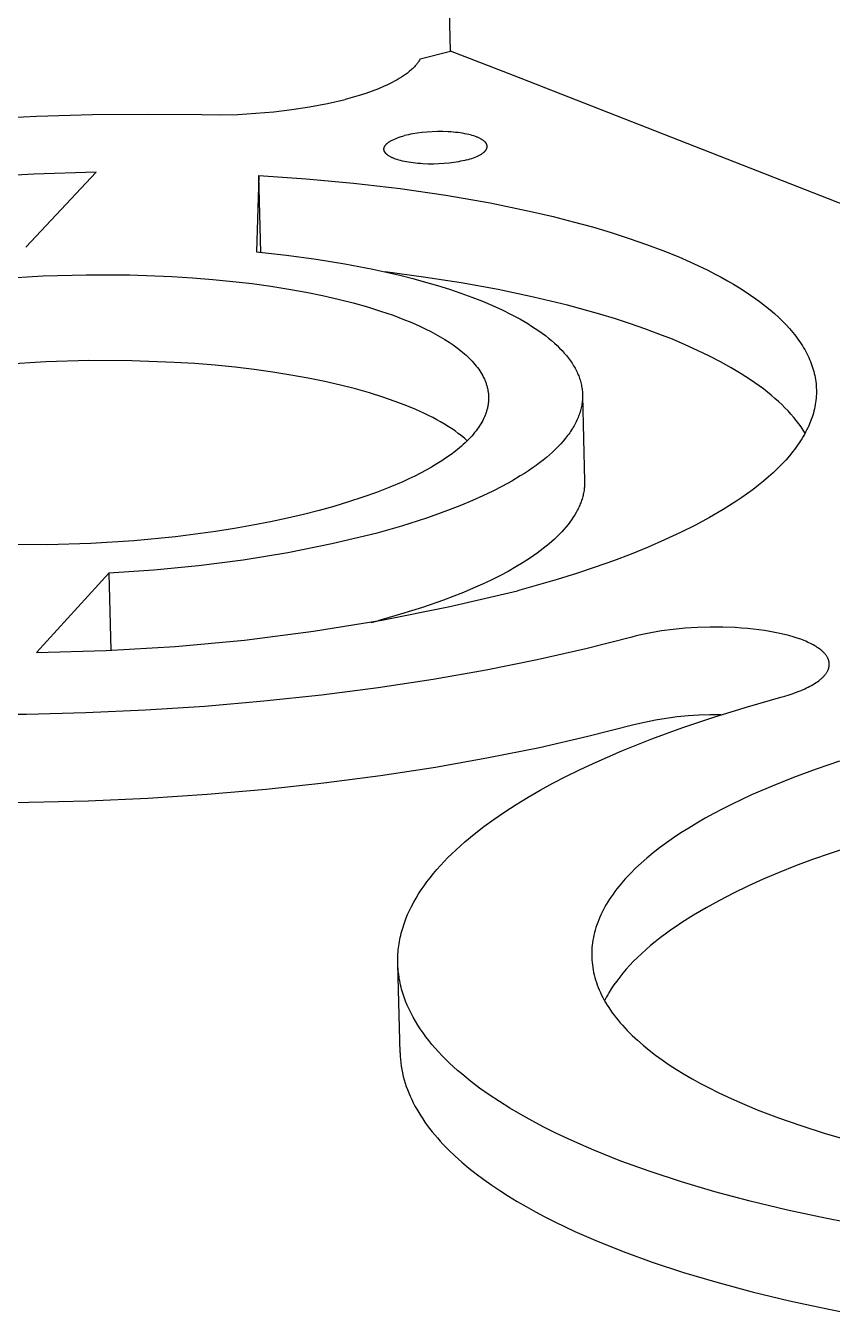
# Model space of a CAD drawing. Header units: millimetres. Extents: x -644 to 2279, y -276 to 1766.
# Drawn here: x 382.6 to 427.7, y 2 to 74.2 of the extents above; entities that cross this region are included whole.
import ezdxf

# ---------------------------------------------------------------- set-up
doc = ezdxf.new("R2010")
doc.units = ezdxf.units.MM
doc.header["$MEASUREMENT"] = 0
doc.layers.add('Utwórz2D linie widoczne', color=7, linetype='Continuous', true_color=0x000000)

msp = doc.modelspace()

# ---------------------------------------------------------------- linework, layer by layer
at = {"layer": 'Utwórz2D linie widoczne'}
for p, q in [((406.357, 72.748), (405.838, 93.322)), ((404.567, 72.151), (404.54, 72.111)), ((404.593, 72.191), (404.567, 72.151)), ((404.616, 72.23), (404.593, 72.191)), ((404.639, 72.269), (404.616, 72.23)), ((404.66, 72.309), (404.639, 72.269)), ((404.66, 72.309), (406.357, 72.748)), ((409.864, 71.376), (406.357, 72.748)), ((403.847, 71.444), (403.737, 71.367)), ((403.952, 71.521), (403.847, 71.444)), ((404.05, 71.599), (403.952, 71.521)), ((404.142, 71.677), (404.05, 71.599)), ((404.186, 71.717), (404.142, 71.677)), ((404.228, 71.756), (404.186, 71.717)), ((404.269, 71.795), (404.228, 71.756)), ((404.308, 71.835), (404.269, 71.795)), ((404.346, 71.874), (404.308, 71.835)), ((404.382, 71.914), (404.346, 71.874)), ((404.417, 71.953), (404.382, 71.914)), ((404.45, 71.993), (404.417, 71.953)), ((404.482, 72.032), (404.45, 71.993)), ((404.512, 72.072), (404.482, 72.032)), ((404.54, 72.111), (404.512, 72.072)), ((402.652, 70.78), (402.329, 70.644)), ((402.806, 70.85), (402.652, 70.78)), ((402.956, 70.922), (402.806, 70.85)), ((403.1, 70.994), (402.956, 70.922)), ((403.238, 71.067), (403.1, 70.994)), ((403.371, 71.141), (403.238, 71.067)), ((403.499, 71.215), (403.371, 71.141)), ((403.621, 71.291), (403.499, 71.215)), ((403.737, 71.367), (403.621, 71.291)), ((429.737, 63.6), (409.864, 71.376)), ((399.483, 69.823), (400.467, 70.042)), ((400.867, 70.15), (400.467, 70.042)), ((401.255, 70.265), (400.867, 70.15)), ((401.629, 70.386), (401.255, 70.265)), ((401.988, 70.512), (401.629, 70.386)), ((402.329, 70.644), (401.988, 70.512)), ((386.365, 69.2), (389.444, 69.228)), ((389.444, 69.228), (392.467, 69.199)), ((394.483, 69.213), (395.49, 69.27)), ((395.49, 69.27), (396.495, 69.359)), ((396.495, 69.359), (397.496, 69.481)), ((397.496, 69.481), (398.492, 69.636)), ((398.492, 69.636), (399.483, 69.823)), ((380.101, 68.963), (383.245, 69.112)), ((383.245, 69.112), (386.365, 69.2)), ((392.467, 69.199), (393.475, 69.19)), ((393.475, 69.19), (394.483, 69.213)), ((403.106, 67.778), (403.146, 67.798)), ((403.146, 67.798), (403.186, 67.817)), ((403.186, 67.817), (403.228, 67.836)), ((403.228, 67.836), (403.314, 67.872)), ((403.314, 67.872), (403.405, 67.907)), ((403.405, 67.907), (403.499, 67.939)), ((403.499, 67.939), (403.595, 67.97)), ((403.595, 67.97), (403.695, 68)), ((403.695, 68), (403.796, 68.027)), ((403.9, 68.053), (403.796, 68.027)), ((404.01, 68.078), (403.9, 68.053)), ((404.124, 68.102), (404.01, 68.078)), ((404.244, 68.125), (404.124, 68.102)), ((404.496, 68.166), (404.244, 68.125)), ((404.765, 68.2), (404.496, 68.166)), ((405.047, 68.226), (404.765, 68.2)), ((405.338, 68.244), (405.047, 68.226)), ((405.634, 68.253), (405.338, 68.244)), ((405.93, 68.252), (405.634, 68.253)), ((406.222, 68.241), (405.93, 68.252)), ((406.365, 68.232), (406.222, 68.241)), ((406.505, 68.221), (406.365, 68.232)), ((406.642, 68.207), (406.505, 68.221)), ((406.775, 68.192), (406.642, 68.207)), ((406.904, 68.174), (406.775, 68.192)), ((407.028, 68.155), (406.904, 68.174)), ((407.148, 68.133), (407.028, 68.155)), ((407.262, 68.11), (407.148, 68.133)), ((407.37, 68.086), (407.262, 68.11)), ((407.473, 68.06), (407.37, 68.086)), ((407.57, 68.033), (407.473, 68.06)), ((407.662, 68.005), (407.57, 68.033)), ((407.747, 67.976), (407.662, 68.005)), ((407.826, 67.946), (407.747, 67.976)), ((407.864, 67.931), (407.826, 67.946)), ((407.901, 67.916), (407.864, 67.931)), ((407.937, 67.9), (407.901, 67.916)), ((407.972, 67.883), (407.937, 67.9)), ((408.006, 67.866), (407.972, 67.883)), ((408.039, 67.849), (408.006, 67.866)), ((408.071, 67.831), (408.039, 67.849)), ((408.102, 67.813), (408.071, 67.831)), ((408.132, 67.794), (408.102, 67.813)), ((408.16, 67.775), (408.132, 67.794)), ((402.641, 67.292), (402.642, 67.298)), ((402.641, 67.287), (402.641, 67.292)), ((402.641, 67.281), (402.641, 67.287)), ((402.641, 67.275), (402.641, 67.281)), ((402.641, 67.269), (402.641, 67.275)), ((402.641, 67.263), (402.641, 67.269)), ((402.641, 67.257), (402.641, 67.263)), ((402.641, 67.252), (402.641, 67.257)), ((402.642, 67.246), (402.641, 67.252)), ((402.642, 67.304), (402.643, 67.31)), ((402.642, 67.298), (402.642, 67.304)), ((402.643, 67.24), (402.642, 67.246)), ((402.643, 67.31), (402.644, 67.316)), ((402.643, 67.234), (402.643, 67.24)), ((402.644, 67.228), (402.643, 67.234)), ((402.644, 67.316), (402.645, 67.322)), ((402.645, 67.223), (402.644, 67.228)), ((402.645, 67.322), (402.646, 67.327)), ((402.646, 67.217), (402.645, 67.223)), ((402.646, 67.327), (402.647, 67.333)), ((402.647, 67.211), (402.646, 67.217)), ((402.647, 67.333), (402.648, 67.339)), ((402.649, 67.205), (402.647, 67.211)), ((402.648, 67.339), (402.649, 67.345)), ((402.649, 67.345), (402.651, 67.351)), ((402.65, 67.2), (402.649, 67.205)), ((402.652, 67.194), (402.65, 67.2)), ((402.651, 67.351), (402.653, 67.357)), ((402.654, 67.188), (402.652, 67.194)), ((402.653, 67.357), (402.654, 67.363)), ((402.654, 67.363), (402.656, 67.369)), ((402.655, 67.183), (402.654, 67.188)), ((402.657, 67.177), (402.655, 67.183)), ((402.656, 67.369), (402.658, 67.374)), ((402.659, 67.171), (402.657, 67.177)), ((402.658, 67.374), (402.66, 67.38)), ((402.661, 67.166), (402.659, 67.171)), ((402.66, 67.38), (402.663, 67.386)), ((402.664, 67.16), (402.661, 67.166)), ((402.663, 67.386), (402.665, 67.392)), ((402.666, 67.154), (402.664, 67.16)), ((402.665, 67.392), (402.67, 67.404)), ((402.669, 67.149), (402.666, 67.154)), ((402.674, 67.137), (402.669, 67.149)), ((402.67, 67.404), (402.676, 67.415)), ((402.68, 67.126), (402.674, 67.137)), ((402.676, 67.415), (402.682, 67.427)), ((402.686, 67.115), (402.68, 67.126)), ((402.682, 67.427), (402.688, 67.439)), ((402.692, 67.104), (402.686, 67.115)), ((402.688, 67.439), (402.695, 67.451)), ((402.7, 67.093), (402.692, 67.104)), ((402.695, 67.451), (402.703, 67.462)), ((402.707, 67.082), (402.7, 67.093)), ((402.703, 67.462), (402.711, 67.474)), ((402.715, 67.071), (402.707, 67.082)), ((402.711, 67.474), (402.719, 67.485)), ((402.723, 67.061), (402.715, 67.071)), ((402.719, 67.485), (402.728, 67.497)), ((402.728, 67.497), (402.737, 67.508)), ((402.737, 67.508), (402.747, 67.52)), ((402.747, 67.52), (402.757, 67.531)), ((402.757, 67.531), (402.768, 67.543)), ((402.768, 67.543), (402.779, 67.554)), ((402.779, 67.554), (402.791, 67.566)), ((402.791, 67.566), (402.803, 67.577)), ((402.803, 67.577), (402.815, 67.588)), ((402.815, 67.588), (402.828, 67.599)), ((402.828, 67.599), (402.841, 67.61)), ((402.841, 67.61), (402.869, 67.632)), ((402.869, 67.632), (402.898, 67.654)), ((402.898, 67.654), (402.929, 67.676)), ((402.929, 67.676), (402.962, 67.697)), ((402.962, 67.697), (402.996, 67.718)), ((402.996, 67.718), (403.031, 67.738)), ((403.031, 67.738), (403.068, 67.759)), ((403.068, 67.759), (403.106, 67.778)), ((408.187, 67.756), (408.16, 67.775)), ((408.177, 67.061), (408.205, 67.083)), ((408.2, 67.746), (408.187, 67.756)), ((408.213, 67.736), (408.2, 67.746)), ((408.205, 67.083), (408.218, 67.094)), ((408.225, 67.726), (408.213, 67.736)), ((408.218, 67.094), (408.231, 67.105)), ((408.237, 67.716), (408.225, 67.726)), ((408.231, 67.105), (408.243, 67.117)), ((408.249, 67.706), (408.237, 67.716)), ((408.243, 67.117), (408.255, 67.128)), ((408.26, 67.696), (408.249, 67.706)), ((408.255, 67.128), (408.267, 67.139)), ((408.271, 67.686), (408.26, 67.696)), ((408.267, 67.139), (408.278, 67.151)), ((408.281, 67.675), (408.271, 67.686)), ((408.278, 67.151), (408.288, 67.162)), ((408.291, 67.665), (408.281, 67.675)), ((408.288, 67.162), (408.298, 67.173)), ((408.301, 67.654), (408.291, 67.665)), ((408.298, 67.173), (408.308, 67.185)), ((408.31, 67.643), (408.301, 67.654)), ((408.308, 67.185), (408.317, 67.197)), ((408.319, 67.633), (408.31, 67.643)), ((408.317, 67.197), (408.326, 67.208)), ((408.327, 67.622), (408.319, 67.633)), ((408.326, 67.208), (408.334, 67.22)), ((408.335, 67.611), (408.327, 67.622)), ((408.334, 67.22), (408.342, 67.231)), ((408.343, 67.6), (408.335, 67.611)), ((408.342, 67.231), (408.35, 67.243)), ((408.35, 67.589), (408.343, 67.6)), ((408.357, 67.578), (408.35, 67.589)), ((408.35, 67.243), (408.357, 67.255)), ((408.363, 67.567), (408.357, 67.578)), ((408.357, 67.255), (408.363, 67.266)), ((408.369, 67.556), (408.363, 67.567)), ((408.363, 67.266), (408.369, 67.278)), ((408.374, 67.545), (408.369, 67.556)), ((408.369, 67.278), (408.374, 67.29)), ((408.377, 67.539), (408.374, 67.545)), ((408.374, 67.29), (408.38, 67.302)), ((408.379, 67.534), (408.377, 67.539)), ((408.382, 67.528), (408.379, 67.534)), ((408.38, 67.302), (408.382, 67.307)), ((408.384, 67.522), (408.382, 67.528)), ((408.382, 67.307), (408.384, 67.313)), ((408.386, 67.517), (408.384, 67.522)), ((408.384, 67.313), (408.386, 67.319)), ((408.388, 67.511), (408.386, 67.517)), ((408.386, 67.319), (408.388, 67.325)), ((408.39, 67.505), (408.388, 67.511)), ((408.388, 67.325), (408.39, 67.331)), ((408.391, 67.5), (408.39, 67.505)), ((408.39, 67.331), (408.392, 67.337)), ((408.393, 67.494), (408.391, 67.5)), ((408.392, 67.337), (408.393, 67.343)), ((408.394, 67.488), (408.393, 67.494)), ((408.393, 67.343), (408.395, 67.348)), ((408.396, 67.482), (408.394, 67.488)), ((408.395, 67.348), (408.396, 67.354)), ((408.397, 67.477), (408.396, 67.482)), ((408.396, 67.354), (408.397, 67.36)), ((408.398, 67.471), (408.397, 67.477)), ((408.397, 67.36), (408.398, 67.366)), ((408.399, 67.465), (408.398, 67.471)), ((408.398, 67.366), (408.399, 67.372)), ((408.4, 67.459), (408.399, 67.465)), ((408.399, 67.372), (408.4, 67.378)), ((408.401, 67.454), (408.4, 67.459)), ((408.4, 67.378), (408.401, 67.384)), ((408.402, 67.448), (408.401, 67.454)), ((408.401, 67.384), (408.402, 67.389)), ((408.402, 67.442), (408.402, 67.448)), ((408.403, 67.436), (408.402, 67.442)), ((408.402, 67.395), (408.403, 67.401)), ((408.402, 67.389), (408.402, 67.395)), ((408.403, 67.43), (408.403, 67.436)), ((408.403, 67.425), (408.403, 67.43)), ((408.403, 67.419), (408.403, 67.425)), ((408.403, 67.413), (408.403, 67.419)), ((408.403, 67.407), (408.403, 67.413)), ((408.403, 67.401), (408.403, 67.407)), ((402.732, 67.05), (402.723, 67.061)), ((402.741, 67.039), (402.732, 67.05)), ((402.751, 67.029), (402.741, 67.039)), ((402.761, 67.018), (402.751, 67.029)), ((402.771, 67.008), (402.761, 67.018)), ((402.782, 66.997), (402.771, 67.008)), ((402.793, 66.987), (402.782, 66.997)), ((402.805, 66.977), (402.793, 66.987)), ((402.816, 66.967), (402.805, 66.977)), ((402.829, 66.957), (402.816, 66.967)), ((402.841, 66.947), (402.829, 66.957)), ((402.854, 66.937), (402.841, 66.947)), ((402.881, 66.918), (402.854, 66.937)), ((402.909, 66.899), (402.881, 66.918)), ((402.939, 66.88), (402.909, 66.899)), ((402.97, 66.862), (402.939, 66.88)), ((403.002, 66.844), (402.97, 66.862)), ((403.035, 66.827), (403.002, 66.844)), ((403.069, 66.81), (403.035, 66.827)), ((403.104, 66.793), (403.069, 66.81)), ((403.14, 66.777), (403.104, 66.793)), ((403.177, 66.761), (403.14, 66.777)), ((403.215, 66.746), (403.177, 66.761)), ((403.294, 66.716), (403.215, 66.746)), ((403.379, 66.687), (403.294, 66.716)), ((403.471, 66.659), (403.379, 66.687)), ((403.568, 66.632), (403.471, 66.659)), ((403.671, 66.606), (403.568, 66.632)), ((403.779, 66.582), (403.671, 66.606)), ((403.893, 66.559), (403.779, 66.582)), ((404.013, 66.537), (403.893, 66.559)), ((404.137, 66.518), (404.013, 66.537)), ((404.266, 66.5), (404.137, 66.518)), ((404.4, 66.485), (404.266, 66.5)), ((404.537, 66.471), (404.4, 66.485)), ((404.677, 66.46), (404.537, 66.471)), ((404.82, 66.451), (404.677, 66.46)), ((405.113, 66.44), (404.82, 66.451)), ((405.41, 66.439), (405.113, 66.44)), ((405.707, 66.448), (405.41, 66.439)), ((405.998, 66.466), (405.707, 66.448)), ((406.281, 66.492), (405.998, 66.466)), ((406.55, 66.526), (406.281, 66.492)), ((406.679, 66.546), (406.55, 66.526)), ((406.803, 66.567), (406.679, 66.546)), ((406.922, 66.59), (406.803, 66.567)), ((407.037, 66.614), (406.922, 66.59)), ((407.147, 66.639), (407.037, 66.614)), ((407.251, 66.665), (407.147, 66.639)), ((407.251, 66.665), (407.353, 66.693)), ((407.353, 66.693), (407.452, 66.722)), ((407.452, 66.722), (407.548, 66.753)), ((407.548, 66.753), (407.642, 66.786)), ((407.642, 66.786), (407.733, 66.821)), ((407.733, 66.821), (407.819, 66.857)), ((407.819, 66.857), (407.861, 66.876)), ((407.861, 66.876), (407.901, 66.895)), ((407.901, 66.895), (407.941, 66.915)), ((407.941, 66.915), (407.979, 66.935)), ((407.979, 66.935), (408.015, 66.955)), ((408.015, 66.955), (408.051, 66.975)), ((408.051, 66.975), (408.085, 66.996)), ((408.085, 66.996), (408.117, 67.018)), ((408.117, 67.018), (408.148, 67.039)), ((408.148, 67.039), (408.177, 67.061)), ((383.089, 65.882), (379.51, 65.684)), ((382.65, 61.788), (386.579, 65.981)), ((386.579, 65.981), (383.089, 65.882)), ((395.656, 65.795), (395.531, 61.529)), ((395.77, 61.505), (395.656, 65.795)), ((395.656, 65.795), (398.306, 65.614)), ((398.306, 65.614), (400.942, 65.371)), ((400.942, 65.371), (403.545, 65.065)), ((403.545, 65.065), (406.092, 64.697)), ((406.092, 64.697), (408.563, 64.265)), ((408.563, 64.265), (410.938, 63.772)), ((410.938, 63.772), (412.083, 63.503)), ((412.083, 63.503), (413.196, 63.22)), ((413.196, 63.22), (414.276, 62.923)), ((414.276, 62.923), (415.319, 62.612)), ((415.319, 62.612), (416.324, 62.289)), ((416.324, 62.289), (417.29, 61.953)), ((395.531, 61.529), (397.202, 61.344)), ((397.202, 61.344), (398.849, 61.122)), ((417.29, 61.953), (418.213, 61.606)), ((418.213, 61.606), (419.093, 61.248)), ((398.849, 61.122), (400.459, 60.86)), ((400.459, 60.86), (402.022, 60.561)), ((419.093, 61.248), (419.928, 60.88)), ((419.928, 60.88), (420.717, 60.503)), ((381.261, 60.043), (383.624, 60.189)), ((383.624, 60.189), (386.027, 60.259)), ((386.027, 60.259), (388.43, 60.251)), ((388.43, 60.251), (390.796, 60.163)), ((390.796, 60.163), (391.954, 60.09)), ((391.954, 60.09), (393.089, 59.998)), ((393.089, 59.998), (394.197, 59.888)), ((394.197, 59.888), (395.275, 59.761)), ((402.022, 60.561), (403.524, 60.224)), ((404.853, 60.129), (402.702, 60.415)), ((403.524, 60.224), (404.249, 60.042)), ((404.249, 60.042), (404.954, 59.851)), ((406.959, 59.799), (404.853, 60.129)), ((420.717, 60.503), (421.094, 60.311)), ((421.094, 60.311), (421.459, 60.117)), ((421.459, 60.117), (421.812, 59.921)), ((421.812, 59.921), (422.153, 59.723)), ((395.275, 59.761), (396.318, 59.616)), ((396.318, 59.616), (397.325, 59.456)), ((397.325, 59.456), (398.291, 59.282)), ((398.291, 59.282), (399.215, 59.094)), ((404.954, 59.851), (405.639, 59.651)), ((405.639, 59.651), (406.301, 59.443)), ((406.301, 59.443), (406.94, 59.227)), ((406.94, 59.227), (407.554, 59.004)), ((409.008, 59.425), (406.959, 59.799)), ((410.987, 59.008), (409.008, 59.425)), ((422.153, 59.723), (422.481, 59.524)), ((422.481, 59.524), (422.798, 59.323)), ((422.798, 59.323), (423.102, 59.12)), ((399.215, 59.094), (400.094, 58.893)), ((400.094, 58.893), (400.928, 58.682)), ((400.928, 58.682), (401.715, 58.46)), ((401.715, 58.46), (402.454, 58.23)), ((407.554, 59.004), (408.143, 58.773)), ((408.143, 58.773), (408.705, 58.536)), ((408.705, 58.536), (409.239, 58.292)), ((412.886, 58.549), (410.987, 59.008)), ((414.692, 58.051), (412.886, 58.549)), ((423.102, 59.12), (423.394, 58.916)), ((423.394, 58.916), (423.673, 58.711)), ((423.673, 58.711), (423.94, 58.504)), ((423.94, 58.504), (424.195, 58.297)), ((402.454, 58.23), (403.146, 57.992)), ((403.146, 57.992), (403.79, 57.747)), ((403.79, 57.747), (404.096, 57.622)), ((409.239, 58.292), (409.746, 58.042)), ((409.746, 58.042), (410.223, 57.786)), ((410.223, 57.786), (410.45, 57.656)), ((415.557, 57.788), (414.692, 58.051)), ((416.396, 57.516), (415.557, 57.788)), ((424.195, 58.297), (424.438, 58.088)), ((424.438, 58.088), (424.668, 57.878)), ((424.668, 57.878), (424.885, 57.668)), ((404.096, 57.622), (404.396, 57.493)), ((404.396, 57.493), (404.689, 57.361)), ((404.689, 57.361), (404.975, 57.224)), ((404.975, 57.224), (405.252, 57.085)), ((405.252, 57.085), (405.521, 56.942)), ((410.45, 57.656), (410.67, 57.525)), ((410.67, 57.525), (410.882, 57.393)), ((410.882, 57.393), (411.087, 57.26)), ((411.087, 57.26), (411.284, 57.126)), ((411.284, 57.126), (411.474, 56.991)), ((411.474, 56.991), (411.655, 56.855)), ((417.206, 57.236), (416.396, 57.516)), ((417.988, 56.947), (417.206, 57.236)), ((424.885, 57.668), (425.091, 57.457)), ((425.091, 57.457), (425.284, 57.246)), ((425.284, 57.246), (425.464, 57.033)), ((425.464, 57.033), (425.55, 56.927)), ((405.521, 56.942), (405.781, 56.796)), ((405.781, 56.796), (406.032, 56.646)), ((406.032, 56.646), (406.273, 56.493)), ((406.273, 56.493), (406.503, 56.336)), ((406.503, 56.336), (406.723, 56.177)), ((411.655, 56.855), (411.829, 56.718)), ((411.829, 56.718), (411.995, 56.58)), ((411.995, 56.58), (412.154, 56.441)), ((412.154, 56.441), (412.304, 56.302)), ((412.304, 56.302), (412.447, 56.163)), ((418.739, 56.65), (417.988, 56.947)), ((419.46, 56.346), (418.739, 56.65)), ((420.15, 56.035), (419.46, 56.346)), ((425.55, 56.927), (425.633, 56.821)), ((425.633, 56.821), (425.713, 56.715)), ((425.713, 56.715), (425.79, 56.608)), ((425.79, 56.608), (425.864, 56.502)), ((425.864, 56.502), (425.935, 56.396)), ((425.935, 56.396), (426.003, 56.289)), ((426.003, 56.289), (426.068, 56.182)), ((406.723, 56.177), (406.829, 56.096)), ((406.829, 56.096), (406.932, 56.014)), ((406.932, 56.014), (407.032, 55.932)), ((407.032, 55.932), (407.129, 55.849)), ((407.129, 55.849), (407.223, 55.765)), ((407.223, 55.765), (407.314, 55.68)), ((407.314, 55.68), (407.402, 55.595)), ((407.402, 55.595), (407.487, 55.509)), ((412.447, 56.163), (412.582, 56.023)), ((412.582, 56.023), (412.709, 55.882)), ((412.709, 55.882), (412.829, 55.741)), ((412.829, 55.741), (412.941, 55.6)), ((412.941, 55.6), (412.994, 55.529)), ((412.994, 55.529), (413.045, 55.458)), ((420.807, 55.718), (420.15, 56.035)), ((421.431, 55.395), (420.807, 55.718)), ((426.068, 56.182), (426.131, 56.074)), ((426.131, 56.074), (426.191, 55.966)), ((426.191, 55.966), (426.248, 55.857)), ((426.248, 55.857), (426.302, 55.748)), ((426.302, 55.748), (426.354, 55.638)), ((426.354, 55.638), (426.403, 55.528)), ((426.403, 55.528), (426.449, 55.417)), ((383.759, 55.391), (381.396, 55.244)), ((386.159, 55.462), (383.759, 55.391)), ((388.561, 55.453), (386.159, 55.462)), ((390.926, 55.365), (388.561, 55.453)), ((392.084, 55.292), (390.926, 55.365)), ((393.218, 55.199), (392.084, 55.292)), ((394.326, 55.089), (393.218, 55.199)), ((395.403, 54.96), (394.326, 55.089)), ((396.446, 54.816), (395.403, 54.96)), ((397.451, 54.655), (396.446, 54.816)), ((407.487, 55.509), (407.569, 55.423)), ((407.569, 55.423), (407.647, 55.335)), ((407.647, 55.335), (407.722, 55.247)), ((407.722, 55.247), (407.794, 55.159)), ((407.794, 55.159), (407.863, 55.07)), ((407.863, 55.07), (407.928, 54.98)), ((407.928, 54.98), (407.99, 54.89)), ((407.99, 54.89), (408.048, 54.799)), ((413.045, 55.458), (413.094, 55.387)), ((413.094, 55.387), (413.141, 55.316)), ((413.141, 55.316), (413.187, 55.245)), ((413.187, 55.245), (413.23, 55.174)), ((413.23, 55.174), (413.272, 55.103)), ((413.272, 55.103), (413.311, 55.032)), ((413.311, 55.032), (413.349, 54.961)), ((413.349, 54.961), (413.385, 54.89)), ((413.385, 54.89), (413.419, 54.819)), ((413.419, 54.819), (413.452, 54.748)), ((422.022, 55.066), (421.431, 55.395)), ((422.579, 54.731), (422.022, 55.066)), ((426.449, 55.417), (426.492, 55.306)), ((426.492, 55.306), (426.532, 55.194)), ((426.532, 55.194), (426.57, 55.082)), ((426.57, 55.082), (426.604, 54.97)), ((426.604, 54.97), (426.635, 54.857)), ((426.635, 54.857), (426.664, 54.744)), ((398.417, 54.479), (397.451, 54.655)), ((399.34, 54.29), (398.417, 54.479)), ((400.219, 54.089), (399.34, 54.29)), ((401.053, 53.876), (400.219, 54.089)), ((408.048, 54.799), (408.103, 54.708)), ((408.103, 54.708), (408.154, 54.616)), ((408.154, 54.616), (408.201, 54.524)), ((408.201, 54.524), (408.245, 54.431)), ((408.245, 54.431), (408.266, 54.384)), ((408.266, 54.384), (408.285, 54.337)), ((408.285, 54.337), (408.304, 54.291)), ((408.304, 54.291), (408.322, 54.244)), ((408.322, 54.244), (408.339, 54.197)), ((408.339, 54.197), (408.355, 54.15)), ((408.355, 54.15), (408.37, 54.102)), ((408.37, 54.102), (408.384, 54.055)), ((413.452, 54.748), (413.482, 54.676)), ((413.482, 54.676), (413.511, 54.605)), ((413.511, 54.605), (413.538, 54.533)), ((413.538, 54.533), (413.563, 54.461)), ((413.563, 54.461), (413.586, 54.389)), ((413.586, 54.389), (413.608, 54.316)), ((413.608, 54.316), (413.628, 54.244)), ((413.628, 54.244), (413.646, 54.171)), ((413.646, 54.171), (413.662, 54.097)), ((413.662, 54.097), (413.677, 54.024)), ((422.845, 54.563), (422.579, 54.731)), ((423.102, 54.393), (422.845, 54.563)), ((423.35, 54.222), (423.102, 54.393)), ((423.59, 54.05), (423.35, 54.222)), ((426.664, 54.744), (426.689, 54.63)), ((426.689, 54.63), (426.712, 54.516)), ((426.712, 54.516), (426.731, 54.402)), ((426.731, 54.402), (426.747, 54.287)), ((426.747, 54.287), (426.76, 54.172)), ((426.76, 54.172), (426.771, 54.057)), ((401.839, 53.653), (401.053, 53.876)), ((402.578, 53.422), (401.839, 53.653)), ((403.269, 53.183), (402.578, 53.422)), ((408.384, 54.055), (408.397, 54.008)), ((408.397, 54.008), (408.409, 53.96)), ((408.409, 53.96), (408.42, 53.913)), ((408.42, 53.913), (408.431, 53.865)), ((408.431, 53.865), (408.44, 53.817)), ((408.44, 53.817), (408.448, 53.77)), ((408.448, 53.77), (408.456, 53.722)), ((408.456, 53.722), (408.462, 53.674)), ((408.462, 53.674), (408.468, 53.626)), ((408.468, 53.626), (408.472, 53.578)), ((408.472, 53.578), (408.476, 53.529)), ((408.476, 53.529), (408.478, 53.481)), ((408.478, 53.481), (408.48, 53.433)), ((408.48, 53.433), (408.481, 53.385)), ((408.481, 53.385), (408.48, 53.336)), ((413.677, 54.024), (413.689, 53.95)), ((413.689, 53.95), (413.7, 53.876)), ((413.7, 53.876), (413.709, 53.802)), ((413.709, 53.802), (413.716, 53.727)), ((413.716, 53.727), (413.721, 53.653)), ((413.721, 53.653), (413.724, 53.578)), ((413.725, 53.428), (413.722, 53.352)), ((413.724, 53.578), (413.726, 53.503)), ((413.726, 53.503), (413.725, 53.428)), ((413.726, 53.503), (413.842, 48.73)), ((423.821, 53.877), (423.59, 54.05)), ((424.044, 53.704), (423.821, 53.877)), ((424.258, 53.529), (424.044, 53.704)), ((424.463, 53.354), (424.258, 53.529)), ((426.774, 53.476), (426.765, 53.359)), ((426.771, 54.057), (426.777, 53.941)), ((426.779, 53.592), (426.774, 53.476)), ((426.777, 53.941), (426.781, 53.825)), ((426.782, 53.709), (426.779, 53.592)), ((426.781, 53.825), (426.782, 53.709)), ((403.913, 52.937), (403.269, 53.183)), ((404.416, 52.726), (403.913, 52.937)), ((404.901, 52.506), (404.416, 52.726)), ((408.372, 52.655), (408.357, 52.606)), ((408.387, 52.704), (408.372, 52.655)), ((408.4, 52.753), (408.387, 52.704)), ((408.412, 52.801), (408.4, 52.753)), ((408.423, 52.85), (408.412, 52.801)), ((408.433, 52.899), (408.423, 52.85)), ((408.442, 52.948), (408.433, 52.899)), ((408.45, 52.996), (408.442, 52.948)), ((408.458, 53.045), (408.45, 52.996)), ((408.464, 53.094), (408.458, 53.045)), ((408.469, 53.142), (408.464, 53.094)), ((408.473, 53.191), (408.469, 53.142)), ((408.477, 53.239), (408.473, 53.191)), ((408.479, 53.288), (408.477, 53.239)), ((408.48, 53.336), (408.479, 53.288)), ((413.611, 52.667), (413.588, 52.59)), ((413.631, 52.744), (413.611, 52.667)), ((413.649, 52.82), (413.631, 52.744)), ((413.666, 52.897), (413.649, 52.82)), ((413.68, 52.973), (413.666, 52.897)), ((413.692, 53.049), (413.68, 52.973)), ((413.703, 53.125), (413.692, 53.049)), ((413.711, 53.201), (413.703, 53.125)), ((413.718, 53.277), (413.711, 53.201)), ((413.722, 53.352), (413.718, 53.277)), ((424.66, 53.179), (424.463, 53.354)), ((424.848, 53.002), (424.66, 53.179)), ((425.027, 52.826), (424.848, 53.002)), ((425.198, 52.648), (425.027, 52.826)), ((425.361, 52.471), (425.198, 52.648)), ((426.643, 52.651), (426.611, 52.533)), ((426.671, 52.77), (426.643, 52.651)), ((426.697, 52.888), (426.671, 52.77)), ((426.718, 53.006), (426.697, 52.888)), ((426.737, 53.124), (426.718, 53.006)), ((426.753, 53.241), (426.737, 53.124)), ((426.765, 53.359), (426.753, 53.241)), ((405.135, 52.393), (404.901, 52.506)), ((405.364, 52.276), (405.135, 52.393)), ((405.587, 52.158), (405.364, 52.276)), ((405.805, 52.037), (405.587, 52.158)), ((406.015, 51.914), (405.805, 52.037)), ((408.043, 51.924), (407.983, 51.827)), ((408.1, 52.021), (408.043, 51.924)), ((408.153, 52.118), (408.1, 52.021)), ((408.201, 52.216), (408.153, 52.118)), ((408.246, 52.313), (408.201, 52.216)), ((408.287, 52.411), (408.246, 52.313)), ((408.306, 52.46), (408.287, 52.411)), ((408.324, 52.508), (408.306, 52.46)), ((408.341, 52.557), (408.324, 52.508)), ((408.357, 52.606), (408.341, 52.557)), ((413.336, 51.974), (413.296, 51.896)), ((413.375, 52.051), (413.336, 51.974)), ((413.412, 52.128), (413.375, 52.051)), ((413.446, 52.205), (413.412, 52.128)), ((413.479, 52.283), (413.446, 52.205)), ((413.509, 52.36), (413.479, 52.283)), ((413.538, 52.437), (413.509, 52.36)), ((413.564, 52.514), (413.538, 52.437)), ((413.588, 52.59), (413.564, 52.514)), ((425.514, 52.293), (425.361, 52.471)), ((425.66, 52.114), (425.514, 52.293)), ((425.796, 51.936), (425.66, 52.114)), ((425.925, 51.757), (425.796, 51.936)), ((426.402, 51.938), (426.351, 51.818)), ((426.451, 52.057), (426.402, 51.938)), ((426.496, 52.176), (426.451, 52.057)), ((426.538, 52.295), (426.496, 52.176)), ((426.576, 52.414), (426.538, 52.295)), ((426.611, 52.533), (426.576, 52.414)), ((406.22, 51.788), (406.015, 51.914)), ((406.417, 51.661), (406.22, 51.788)), ((406.608, 51.531), (406.417, 51.661)), ((406.791, 51.398), (406.608, 51.531)), ((406.967, 51.264), (406.791, 51.398)), ((407.135, 51.128), (406.967, 51.264)), ((407.54, 51.249), (407.454, 51.153)), ((407.624, 51.344), (407.54, 51.249)), ((407.703, 51.44), (407.624, 51.344)), ((407.779, 51.537), (407.703, 51.44)), ((407.851, 51.633), (407.779, 51.537)), ((407.919, 51.73), (407.851, 51.633)), ((407.983, 51.827), (407.919, 51.73)), ((412.896, 51.278), (412.776, 51.123)), ((412.953, 51.355), (412.896, 51.278)), ((413.009, 51.432), (412.953, 51.355)), ((413.062, 51.51), (413.009, 51.432)), ((413.112, 51.587), (413.062, 51.51)), ((413.161, 51.664), (413.112, 51.587)), ((413.208, 51.742), (413.161, 51.664)), ((413.253, 51.819), (413.208, 51.742)), ((413.296, 51.896), (413.253, 51.819)), ((426.045, 51.578), (425.925, 51.757)), ((426.042, 51.221), (425.97, 51.102)), ((426.11, 51.341), (426.042, 51.221)), ((426.149, 51.412), (426.045, 51.578)), ((426.175, 51.46), (426.11, 51.341)), ((426.237, 51.58), (426.175, 51.46)), ((426.296, 51.699), (426.237, 51.58)), ((426.351, 51.818), (426.296, 51.699)), ((406.857, 50.59), (406.63, 50.405)), ((406.965, 50.683), (406.857, 50.59)), ((407.07, 50.776), (406.965, 50.683)), ((407.171, 50.87), (407.07, 50.776)), ((407.295, 50.989), (407.135, 51.128)), ((407.269, 50.964), (407.171, 50.87)), ((407.363, 51.058), (407.269, 50.964)), ((407.454, 51.153), (407.363, 51.058)), ((412.213, 50.509), (412.052, 50.357)), ((412.366, 50.662), (412.213, 50.509)), ((412.511, 50.816), (412.366, 50.662)), ((412.648, 50.969), (412.511, 50.816)), ((412.776, 51.123), (412.648, 50.969)), ((425.56, 50.505), (425.468, 50.385)), ((425.649, 50.624), (425.56, 50.505)), ((425.734, 50.743), (425.649, 50.624)), ((425.816, 50.863), (425.734, 50.743)), ((425.895, 50.982), (425.816, 50.863)), ((425.97, 51.102), (425.895, 50.982)), ((405.87, 49.865), (405.592, 49.69)), ((406.136, 50.043), (405.87, 49.865)), ((406.389, 50.223), (406.136, 50.043)), ((406.63, 50.405), (406.389, 50.223)), ((411.522, 49.903), (411.329, 49.753)), ((411.706, 50.053), (411.522, 49.903)), ((411.883, 50.205), (411.706, 50.053)), ((412.052, 50.357), (411.883, 50.205)), ((425.067, 49.91), (424.846, 49.673)), ((425.274, 50.147), (425.067, 49.91)), ((425.468, 50.385), (425.274, 50.147)), ((404.687, 49.181), (404.364, 49.017)), ((405, 49.348), (404.687, 49.181)), ((405.301, 49.518), (405, 49.348)), ((405.592, 49.69), (405.301, 49.518)), ((410.483, 49.163), (410.253, 49.018)), ((410.706, 49.309), (410.483, 49.163)), ((410.921, 49.456), (410.706, 49.309)), ((411.129, 49.604), (410.921, 49.456)), ((411.329, 49.753), (411.129, 49.604)), ((424.365, 49.202), (424.105, 48.967)), ((424.612, 49.437), (424.365, 49.202)), ((424.846, 49.673), (424.612, 49.437)), ((402.977, 48.395), (402.233, 48.105)), ((403.688, 48.7), (402.977, 48.395)), ((404.031, 48.857), (403.688, 48.7)), ((404.364, 49.017), (404.031, 48.857)), ((409.262, 48.451), (408.726, 48.176)), ((409.772, 48.732), (409.262, 48.451)), ((410.253, 49.018), (409.772, 48.732)), ((413.826, 48.333), (413.818, 48.266)), ((413.832, 48.399), (413.826, 48.333)), ((413.837, 48.466), (413.832, 48.399)), ((413.841, 48.532), (413.837, 48.466)), ((413.843, 48.598), (413.841, 48.532)), ((413.842, 48.73), (413.843, 48.664)), ((413.843, 48.664), (413.843, 48.598)), ((423.547, 48.502), (423.249, 48.272)), ((423.832, 48.734), (423.547, 48.502)), ((424.105, 48.967), (423.832, 48.734)), ((401.461, 47.828), (400.664, 47.567)), ((402.233, 48.105), (401.461, 47.828)), ((407.579, 47.643), (406.97, 47.387)), ((408.165, 47.906), (407.579, 47.643)), ((408.726, 48.176), (408.165, 47.906)), ((413.654, 47.595), (413.629, 47.527)), ((413.677, 47.662), (413.654, 47.595)), ((413.699, 47.73), (413.677, 47.662)), ((413.719, 47.797), (413.699, 47.73)), ((413.738, 47.864), (413.719, 47.797)), ((413.755, 47.931), (413.738, 47.864)), ((413.77, 47.999), (413.755, 47.931)), ((413.784, 48.066), (413.77, 47.999)), ((413.797, 48.133), (413.784, 48.066)), ((413.808, 48.199), (413.797, 48.133)), ((413.818, 48.266), (413.808, 48.199)), ((422.615, 47.815), (422.28, 47.589)), ((422.938, 48.043), (422.615, 47.815)), ((423.249, 48.272), (422.938, 48.043)), ((399.015, 47.09), (398.153, 46.87)), ((399.848, 47.321), (399.015, 47.09)), ((400.664, 47.567), (399.848, 47.321)), ((405.688, 46.897), (405.018, 46.663)), ((406.339, 47.138), (405.688, 46.897)), ((406.97, 47.387), (406.339, 47.138)), ((413.375, 46.985), (413.296, 46.849)), ((413.412, 47.053), (413.375, 46.985)), ((413.448, 47.12), (413.412, 47.053)), ((413.482, 47.188), (413.448, 47.12)), ((413.514, 47.256), (413.482, 47.188)), ((413.545, 47.324), (413.514, 47.256)), ((413.575, 47.392), (413.545, 47.324)), ((413.603, 47.459), (413.575, 47.392)), ((413.629, 47.527), (413.603, 47.459)), ((421.574, 47.143), (420.821, 46.705)), ((421.933, 47.365), (421.574, 47.143)), ((422.28, 47.589), (421.933, 47.365)), ((395.317, 46.265), (394.292, 46.085)), ((396.303, 46.456), (395.317, 46.265)), ((397.249, 46.659), (396.303, 46.456)), ((398.153, 46.87), (397.249, 46.659)), ((403.628, 46.219), (402.179, 45.809)), ((405.018, 46.663), (403.628, 46.219)), ((412.806, 46.171), (412.689, 46.036)), ((412.916, 46.306), (412.806, 46.171)), ((413.02, 46.442), (412.916, 46.306)), ((413.118, 46.577), (413.02, 46.442)), ((413.21, 46.713), (413.118, 46.577)), ((413.296, 46.849), (413.21, 46.713)), ((420.025, 46.275), (419.186, 45.855)), ((420.821, 46.705), (420.025, 46.275)), ((391.011, 45.629), (388.683, 45.405)), ((393.231, 45.918), (391.011, 45.629)), ((394.292, 46.085), (393.231, 45.918)), ((402.179, 45.809), (399.732, 45.231)), ((412.16, 45.498), (412.013, 45.365)), ((412.302, 45.632), (412.16, 45.498)), ((412.437, 45.766), (412.302, 45.632)), ((412.566, 45.901), (412.437, 45.766)), ((412.689, 46.036), (412.566, 45.901)), ((418.307, 45.445), (417.389, 45.047)), ((419.186, 45.855), (418.307, 45.445)), ((383.833, 45.181), (381.387, 45.19)), ((386.278, 45.254), (383.833, 45.181)), ((388.683, 45.405), (386.278, 45.254)), ((397.267, 44.736), (394.786, 44.324)), ((399.732, 45.231), (397.267, 44.736)), ((411.363, 44.837), (411.186, 44.707)), ((411.535, 44.968), (411.363, 44.837)), ((411.7, 45.1), (411.535, 44.968)), ((411.86, 45.232), (411.7, 45.1)), ((412.013, 45.365), (411.86, 45.232)), ((417.389, 45.047), (416.436, 44.659)), ((392.293, 43.996), (389.791, 43.751)), ((394.786, 44.324), (392.293, 43.996)), ((410.42, 44.193), (410.004, 43.941)), ((410.814, 44.448), (410.42, 44.193)), ((411.186, 44.707), (410.814, 44.448)), ((415.449, 44.284), (414.431, 43.921)), ((416.436, 44.659), (415.449, 44.284)), ((387.282, 43.591), (383.25, 39.17)), ((389.791, 43.751), (387.282, 43.591)), ((387.282, 43.591), (387.4, 39.3)), ((409.108, 43.449), (408.63, 43.209)), ((409.566, 43.693), (409.108, 43.449)), ((410.004, 43.941), (409.566, 43.693)), ((413.385, 43.571), (412.313, 43.234)), ((414.431, 43.921), (413.385, 43.571)), ((406.327, 41.721), (410.102, 42.602)), ((407.617, 42.745), (407.084, 42.521)), ((408.133, 42.975), (407.617, 42.745)), ((408.63, 43.209), (408.133, 42.975)), ((412.313, 43.234), (410.102, 42.602)), ((405.969, 42.088), (404.796, 41.68)), ((406.534, 42.302), (405.969, 42.088)), ((407.084, 42.521), (406.534, 42.302)), ((403.572, 41.296), (402.305, 40.938)), ((402.525, 40.969), (406.327, 41.721)), ((404.796, 41.68), (403.572, 41.296)), ((398.699, 40.346), (402.525, 40.969)), ((401.923, 40.837), (402.305, 40.938)), ((418.782, 40.448), (418.143, 40.364)), ((419.453, 40.513), (418.782, 40.448)), ((420.146, 40.557), (419.453, 40.513)), ((420.851, 40.578), (420.146, 40.557)), ((421.558, 40.575), (420.851, 40.578)), ((422.255, 40.549), (421.558, 40.575)), ((422.596, 40.527), (422.255, 40.549)), ((422.931, 40.499), (422.596, 40.527)), ((423.258, 40.466), (422.931, 40.499)), ((423.576, 40.428), (423.258, 40.466)), ((423.884, 40.385), (423.576, 40.428)), ((424.181, 40.337), (423.884, 40.385)), ((390.994, 39.495), (394.854, 39.855)), ((394.854, 39.855), (398.699, 40.346)), ((416.477, 40.022), (413.908, 39.367)), ((416.725, 40.086), (416.477, 40.022)), ((416.985, 40.148), (416.725, 40.086)), ((417.258, 40.207), (416.985, 40.148)), ((417.542, 40.263), (417.258, 40.207)), ((417.837, 40.315), (417.542, 40.263)), ((418.143, 40.364), (417.837, 40.315)), ((424.467, 40.284), (424.181, 40.337)), ((424.74, 40.228), (424.467, 40.284)), ((425, 40.167), (424.74, 40.228)), ((425.247, 40.104), (425, 40.167)), ((425.48, 40.037), (425.247, 40.104)), ((425.699, 39.968), (425.48, 40.037)), ((425.904, 39.897), (425.699, 39.968)), ((426.095, 39.824), (425.904, 39.897)), ((426.186, 39.786), (426.095, 39.824)), ((426.275, 39.747), (426.186, 39.786)), ((426.362, 39.708), (426.275, 39.747)), ((426.446, 39.667), (426.362, 39.708)), ((426.529, 39.625), (426.446, 39.667)), ((383.25, 39.17), (387.125, 39.267)), ((387.125, 39.267), (390.994, 39.495)), ((413.908, 39.367), (411.197, 38.752)), ((426.609, 39.582), (426.529, 39.625)), ((426.686, 39.539), (426.609, 39.582)), ((426.761, 39.494), (426.686, 39.539)), ((426.832, 39.448), (426.761, 39.494)), ((426.901, 39.401), (426.832, 39.448)), ((426.966, 39.354), (426.901, 39.401)), ((427.029, 39.305), (426.966, 39.354)), ((427.059, 39.28), (427.029, 39.305)), ((427.088, 39.256), (427.059, 39.28)), ((427.116, 39.231), (427.088, 39.256)), ((427.143, 39.205), (427.116, 39.231)), ((427.17, 39.18), (427.143, 39.205)), ((427.195, 39.154), (427.17, 39.18)), ((427.22, 39.128), (427.195, 39.154)), ((427.243, 39.102), (427.22, 39.128)), ((427.266, 39.076), (427.243, 39.102)), ((427.287, 39.05), (427.266, 39.076)), ((427.308, 39.023), (427.287, 39.05)), ((427.328, 38.996), (427.308, 39.023)), ((427.346, 38.969), (427.328, 38.996)), ((427.364, 38.942), (427.346, 38.969)), ((427.381, 38.915), (427.364, 38.942)), ((411.197, 38.752), (408.353, 38.181)), ((427.396, 38.888), (427.381, 38.915)), ((427.411, 38.86), (427.396, 38.888)), ((427.424, 38.832), (427.411, 38.86)), ((427.437, 38.805), (427.424, 38.832)), ((427.448, 38.777), (427.437, 38.805)), ((427.439, 38.202), (427.45, 38.231)), ((427.453, 38.763), (427.448, 38.777)), ((427.45, 38.231), (427.455, 38.246)), ((427.458, 38.749), (427.453, 38.763)), ((427.455, 38.246), (427.46, 38.26)), ((427.463, 38.735), (427.458, 38.749)), ((427.46, 38.26), (427.465, 38.275)), ((427.467, 38.721), (427.463, 38.735)), ((427.465, 38.275), (427.469, 38.289)), ((427.471, 38.706), (427.467, 38.721)), ((427.469, 38.289), (427.473, 38.304)), ((427.475, 38.692), (427.471, 38.706)), ((427.473, 38.304), (427.477, 38.318)), ((427.479, 38.678), (427.475, 38.692)), ((427.477, 38.318), (427.48, 38.333)), ((427.482, 38.664), (427.479, 38.678)), ((427.48, 38.333), (427.484, 38.347)), ((427.485, 38.65), (427.482, 38.664)), ((427.484, 38.347), (427.487, 38.362)), ((427.488, 38.635), (427.485, 38.65)), ((427.487, 38.362), (427.489, 38.376)), ((427.49, 38.621), (427.488, 38.635)), ((427.489, 38.376), (427.492, 38.391)), ((427.493, 38.607), (427.49, 38.621)), ((427.492, 38.391), (427.494, 38.405)), ((427.495, 38.593), (427.493, 38.607)), ((427.494, 38.405), (427.495, 38.42)), ((427.496, 38.578), (427.495, 38.593)), ((427.495, 38.42), (427.497, 38.434)), ((427.498, 38.564), (427.496, 38.578)), ((427.497, 38.434), (427.498, 38.449)), ((427.499, 38.55), (427.498, 38.564)), ((427.498, 38.449), (427.499, 38.463)), ((427.499, 38.535), (427.499, 38.55)), ((427.5, 38.521), (427.499, 38.535)), ((427.499, 38.463), (427.5, 38.478)), ((427.5, 38.506), (427.5, 38.521)), ((427.5, 38.492), (427.5, 38.506)), ((427.5, 38.478), (427.5, 38.492)), ((405.388, 37.659), (402.318, 37.192)), ((408.353, 38.181), (405.388, 37.659)), ((426.762, 37.477), (426.838, 37.529)), ((426.838, 37.529), (426.911, 37.583)), ((426.911, 37.583), (426.98, 37.637)), ((426.98, 37.637), (427.013, 37.664)), ((427.013, 37.664), (427.045, 37.691)), ((427.045, 37.691), (427.075, 37.719)), ((427.075, 37.719), (427.105, 37.746)), ((427.105, 37.746), (427.134, 37.774)), ((427.134, 37.774), (427.162, 37.802)), ((427.162, 37.802), (427.189, 37.83)), ((427.189, 37.83), (427.215, 37.858)), ((427.215, 37.858), (427.24, 37.887)), ((427.24, 37.887), (427.263, 37.915)), ((427.263, 37.915), (427.286, 37.943)), ((427.286, 37.943), (427.307, 37.972)), ((427.307, 37.972), (427.327, 38.001)), ((427.327, 38.001), (427.347, 38.029)), ((427.347, 38.029), (427.365, 38.058)), ((427.365, 38.058), (427.382, 38.087)), ((427.382, 38.087), (427.398, 38.116)), ((427.398, 38.116), (427.412, 38.145)), ((427.412, 38.145), (427.426, 38.173)), ((427.426, 38.173), (427.439, 38.202)), ((399.159, 36.783), (395.928, 36.435)), ((402.318, 37.192), (399.159, 36.783)), ((425.028, 36.726), (425.264, 36.798)), ((425.264, 36.798), (425.493, 36.875)), ((425.493, 36.875), (425.716, 36.957)), ((425.716, 36.957), (425.93, 37.043)), ((425.93, 37.043), (426.135, 37.132)), ((426.135, 37.132), (426.233, 37.179)), ((426.233, 37.179), (426.329, 37.226)), ((426.329, 37.226), (426.422, 37.275)), ((426.422, 37.275), (426.512, 37.324)), ((426.512, 37.324), (426.599, 37.374)), ((426.599, 37.374), (426.682, 37.425)), ((426.682, 37.425), (426.762, 37.477)), ((392.645, 36.151), (389.329, 35.934)), ((395.928, 36.435), (392.645, 36.151)), ((421.103, 35.569), (422.928, 36.131)), ((422.928, 36.131), (424.788, 36.658)), ((424.788, 36.658), (425.028, 36.726)), ((382.681, 35.701), (379.388, 35.686)), ((386.001, 35.783), (382.681, 35.701)), ((389.329, 35.934), (386.001, 35.783)), ((417.793, 35.382), (417.192, 35.261)), ((418.397, 35.482), (417.793, 35.382)), ((419.005, 35.562), (418.397, 35.482)), ((419.615, 35.622), (419.005, 35.562)), ((419.321, 34.972), (421.103, 35.569)), ((420.227, 35.662), (419.615, 35.622)), ((420.84, 35.682), (420.227, 35.662)), ((421.453, 35.681), (420.84, 35.682)), ((416.595, 35.121), (414.028, 34.463)), ((417.192, 35.261), (416.595, 35.121)), ((417.591, 34.339), (419.321, 34.972)), ((414.028, 34.463), (411.318, 33.844)), ((415.921, 33.671), (417.591, 34.339)), ((408.476, 33.271), (405.513, 32.746)), ((411.318, 33.844), (408.476, 33.271)), ((414.321, 32.97), (415.921, 33.671)), ((405.513, 32.746), (402.445, 32.277)), ((412.798, 32.237), (413.549, 32.608)), ((413.549, 32.608), (414.321, 32.97)), ((426.766, 32.646), (425.509, 32.182)), ((428.073, 33.091), (426.766, 32.646)), ((399.288, 31.865), (396.059, 31.516)), ((402.445, 32.277), (399.288, 31.865)), ((411.364, 31.472), (412.07, 31.858)), ((412.07, 31.858), (412.798, 32.237)), ((425.509, 32.182), (424.306, 31.701)), ((389.464, 31.012), (386.138, 30.861)), ((392.778, 31.23), (389.464, 31.012)), ((396.059, 31.516), (392.778, 31.23)), ((410.025, 30.679), (410.682, 31.079)), ((410.682, 31.079), (411.364, 31.472)), ((423.161, 31.205), (422.078, 30.693)), ((424.306, 31.701), (423.161, 31.205)), ((382.82, 30.778), (379.529, 30.763)), ((386.138, 30.861), (382.82, 30.778)), ((409.394, 30.272), (410.025, 30.679)), ((421.559, 30.432), (421.058, 30.168)), ((422.078, 30.693), (421.559, 30.432)), ((408.215, 29.439), (408.791, 29.858)), ((408.791, 29.858), (409.394, 30.272)), ((420.104, 29.632), (419.653, 29.359)), ((420.572, 29.901), (420.104, 29.632)), ((421.058, 30.168), (420.572, 29.901)), ((407.152, 28.582), (407.668, 29.013)), ((407.668, 29.013), (408.215, 29.439)), ((419.219, 29.084), (418.803, 28.807)), ((419.653, 29.359), (419.219, 29.084)), ((406.434, 27.927), (406.665, 28.146)), ((406.665, 28.146), (406.905, 28.365)), ((406.905, 28.365), (407.152, 28.582)), ((418.025, 28.247), (417.663, 27.965)), ((418.405, 28.528), (418.025, 28.247)), ((418.803, 28.807), (418.405, 28.528)), ((428.557, 28.276), (427.549, 27.941)), ((405.788, 27.261), (405.995, 27.484)), ((405.995, 27.484), (406.211, 27.706)), ((406.211, 27.706), (406.434, 27.927)), ((417.319, 27.681), (416.994, 27.396)), ((417.663, 27.965), (417.319, 27.681)), ((426.568, 27.596), (425.618, 27.24)), ((427.549, 27.941), (426.568, 27.596)), ((405.217, 26.586), (405.399, 26.812)), ((405.399, 26.812), (405.589, 27.037)), ((405.589, 27.037), (405.788, 27.261)), ((416.398, 26.823), (416.261, 26.679)), ((416.687, 27.11), (416.398, 26.823)), ((416.994, 27.396), (416.687, 27.11)), ((424.699, 26.873), (423.812, 26.498)), ((425.618, 27.24), (424.699, 26.873)), ((404.721, 25.904), (404.877, 26.132)), ((404.877, 26.132), (405.043, 26.36)), ((405.043, 26.36), (405.217, 26.586)), ((415.758, 26.103), (415.644, 25.959)), ((415.877, 26.247), (415.758, 26.103)), ((416, 26.391), (415.877, 26.247)), ((416.128, 26.535), (416, 26.391)), ((416.261, 26.679), (416.128, 26.535)), ((422.961, 26.113), (422.145, 25.72)), ((423.812, 26.498), (422.961, 26.113)), ((404.303, 25.217), (404.433, 25.446)), ((404.433, 25.446), (404.573, 25.676)), ((404.573, 25.676), (404.721, 25.904)), ((415.233, 25.382), (415.141, 25.238)), ((415.329, 25.526), (415.233, 25.382)), ((415.429, 25.67), (415.329, 25.526)), ((415.534, 25.815), (415.429, 25.67)), ((415.644, 25.959), (415.534, 25.815)), ((421.365, 25.32), (420.625, 24.912)), ((422.145, 25.72), (421.365, 25.32)), ((403.869, 24.293), (403.964, 24.524)), ((403.964, 24.524), (404.068, 24.756)), ((404.068, 24.756), (404.181, 24.986)), ((404.181, 24.986), (404.303, 25.217)), ((414.752, 24.52), (414.688, 24.377)), ((414.821, 24.663), (414.752, 24.52)), ((414.894, 24.807), (414.821, 24.663)), ((414.972, 24.95), (414.894, 24.807)), ((415.054, 25.094), (414.972, 24.95)), ((415.141, 25.238), (415.054, 25.094)), ((420.625, 24.912), (419.923, 24.498)), ((403.67, 23.714), (403.705, 23.83)), ((403.705, 23.83), (403.743, 23.945)), ((403.743, 23.945), (403.782, 24.061)), ((403.782, 24.061), (403.869, 24.293)), ((414.474, 23.807), (414.432, 23.665)), ((414.521, 23.949), (414.474, 23.807)), ((414.572, 24.091), (414.521, 23.949)), ((414.628, 24.234), (414.572, 24.091)), ((414.688, 24.377), (414.628, 24.234)), ((418.946, 23.866), (418.641, 23.653)), ((419.261, 24.078), (418.946, 23.866)), ((419.923, 24.498), (419.261, 24.078)), ((403.506, 23.017), (403.527, 23.133)), ((403.527, 23.133), (403.551, 23.249)), ((403.551, 23.249), (403.578, 23.366)), ((403.578, 23.366), (403.606, 23.482)), ((403.606, 23.482), (403.637, 23.598)), ((403.637, 23.598), (403.67, 23.714)), ((414.304, 23.101), (414.283, 22.962)), ((414.33, 23.242), (414.304, 23.101)), ((414.36, 23.382), (414.33, 23.242)), ((414.394, 23.524), (414.36, 23.382)), ((414.432, 23.665), (414.394, 23.524)), ((418.062, 23.224), (417.788, 23.008)), ((418.346, 23.439), (418.062, 23.224)), ((418.641, 23.653), (418.346, 23.439)), ((403.423, 22.322), (403.431, 22.438)), ((403.431, 22.438), (403.441, 22.554)), ((403.441, 22.554), (403.454, 22.669)), ((403.454, 22.669), (403.469, 22.785)), ((403.469, 22.785), (403.486, 22.901)), ((403.486, 22.901), (403.506, 23.017)), ((414.239, 22.406), (414.238, 22.269)), ((414.244, 22.544), (414.239, 22.406)), ((414.253, 22.683), (414.244, 22.544)), ((414.266, 22.822), (414.253, 22.683)), ((414.283, 22.962), (414.266, 22.822)), ((417.272, 22.573), (417.03, 22.355)), ((417.525, 22.791), (417.272, 22.573)), ((417.788, 23.008), (417.525, 22.791)), ((403.412, 21.975), (403.413, 22.09)), ((403.412, 21.859), (403.412, 21.975)), ((403.415, 21.744), (403.412, 21.859)), ((403.413, 22.09), (403.417, 22.206)), ((403.421, 21.628), (403.415, 21.744)), ((403.542, 16.812), (403.415, 21.744)), ((403.417, 22.206), (403.423, 22.322)), ((414.238, 22.269), (414.241, 22.131)), ((414.241, 22.131), (414.248, 21.993)), ((414.248, 21.993), (414.259, 21.855)), ((414.259, 21.855), (414.274, 21.716)), ((414.274, 21.716), (414.294, 21.578)), ((416.368, 21.697), (416.169, 21.477)), ((416.578, 21.916), (416.368, 21.697)), ((416.799, 22.136), (416.578, 21.916)), ((417.03, 22.355), (416.799, 22.136)), ((403.428, 21.513), (403.421, 21.628)), ((403.438, 21.398), (403.428, 21.513)), ((403.45, 21.283), (403.438, 21.398)), ((403.464, 21.168), (403.45, 21.283)), ((403.481, 21.053), (403.464, 21.168)), ((403.499, 20.939), (403.481, 21.053)), ((403.52, 20.824), (403.499, 20.939)), ((414.294, 21.578), (414.317, 21.438)), ((414.317, 21.438), (414.345, 21.299)), ((414.345, 21.299), (414.377, 21.159)), ((414.377, 21.159), (414.413, 21.019)), ((414.413, 21.019), (414.454, 20.879)), ((415.803, 21.036), (415.635, 20.815)), ((415.98, 21.256), (415.803, 21.036)), ((416.169, 21.477), (415.98, 21.256)), ((403.543, 20.71), (403.52, 20.824)), ((403.569, 20.596), (403.543, 20.71)), ((403.596, 20.482), (403.569, 20.596)), ((403.626, 20.368), (403.596, 20.482)), ((403.658, 20.254), (403.626, 20.368)), ((403.692, 20.141), (403.658, 20.254)), ((414.454, 20.879), (414.498, 20.738)), ((414.498, 20.738), (414.548, 20.598)), ((414.548, 20.598), (414.601, 20.457)), ((414.601, 20.457), (414.659, 20.316)), ((414.659, 20.316), (414.722, 20.175)), ((415.333, 20.374), (415.197, 20.154)), ((415.479, 20.595), (415.333, 20.374)), ((415.635, 20.815), (415.479, 20.595)), ((403.728, 20.028), (403.692, 20.141)), ((403.767, 19.914), (403.728, 20.028)), ((403.85, 19.689), (403.767, 19.914)), ((403.942, 19.464), (403.85, 19.689)), ((414.722, 20.175), (414.789, 20.034)), ((414.789, 20.034), (414.861, 19.893)), ((414.861, 19.893), (414.937, 19.752)), ((414.937, 19.752), (415.017, 19.611)), ((415.013, 19.824), (414.957, 19.715)), ((415.072, 19.934), (415.013, 19.824)), ((415.017, 19.611), (415.103, 19.469)), ((415.133, 20.044), (415.072, 19.934)), ((415.197, 20.154), (415.133, 20.044)), ((404.042, 19.241), (403.942, 19.464)), ((404.151, 19.018), (404.042, 19.241)), ((404.269, 18.796), (404.151, 19.018)), ((404.395, 18.575), (404.269, 18.796)), ((415.103, 19.469), (415.192, 19.328)), ((415.192, 19.328), (415.287, 19.187)), ((415.287, 19.187), (415.386, 19.046)), ((415.386, 19.046), (415.49, 18.905)), ((415.49, 18.905), (415.598, 18.764)), ((415.598, 18.764), (415.711, 18.623)), ((404.529, 18.356), (404.395, 18.575)), ((404.671, 18.138), (404.529, 18.356)), ((404.821, 17.92), (404.671, 18.138)), ((415.711, 18.623), (415.829, 18.483)), ((415.829, 18.483), (415.952, 18.342)), ((415.952, 18.342), (416.079, 18.202)), ((416.079, 18.202), (416.211, 18.062)), ((416.211, 18.062), (416.348, 17.923)), ((404.979, 17.705), (404.821, 17.92)), ((405.146, 17.49), (404.979, 17.705)), ((405.32, 17.277), (405.146, 17.49)), ((416.348, 17.923), (416.49, 17.783)), ((416.49, 17.783), (416.787, 17.506)), ((416.787, 17.506), (417.104, 17.23)), ((403.542, 16.812), (403.55, 16.623)), ((403.55, 16.623), (403.564, 16.433)), ((405.501, 17.065), (405.32, 17.277)), ((405.691, 16.855), (405.501, 17.065)), ((405.888, 16.646), (405.691, 16.855)), ((406.092, 16.438), (405.888, 16.646)), ((417.104, 17.23), (417.439, 16.955)), ((417.439, 16.955), (417.793, 16.682)), ((417.793, 16.682), (418.167, 16.412)), ((403.564, 16.433), (403.583, 16.245)), ((403.583, 16.245), (403.609, 16.056)), ((403.609, 16.056), (403.641, 15.868)), ((403.641, 15.868), (403.678, 15.68)), ((406.304, 16.233), (406.092, 16.438)), ((406.522, 16.028), (406.304, 16.233)), ((406.748, 15.826), (406.522, 16.028)), ((418.167, 16.412), (418.559, 16.144)), ((418.559, 16.144), (418.97, 15.878)), ((418.97, 15.878), (419.399, 15.615)), ((403.678, 15.68), (403.722, 15.493)), ((403.722, 15.493), (403.771, 15.306)), ((403.771, 15.306), (403.826, 15.12)), ((406.981, 15.625), (406.748, 15.826)), ((407.221, 15.425), (406.981, 15.625)), ((407.468, 15.228), (407.221, 15.425)), ((407.981, 14.838), (407.468, 15.228)), ((419.399, 15.615), (419.847, 15.355)), ((419.847, 15.355), (420.313, 15.098)), ((403.826, 15.12), (403.887, 14.934)), ((403.887, 14.934), (403.954, 14.749)), ((403.954, 14.749), (404.026, 14.564)), ((404.026, 14.564), (404.105, 14.38)), ((408.519, 14.456), (407.981, 14.838)), ((409.082, 14.081), (408.519, 14.456)), ((420.313, 15.098), (420.797, 14.844)), ((420.797, 14.844), (421.299, 14.594)), ((421.299, 14.594), (421.818, 14.347)), ((404.105, 14.38), (404.188, 14.197)), ((404.188, 14.197), (404.278, 14.014)), ((404.278, 14.014), (404.373, 13.832)), ((404.373, 13.832), (404.474, 13.651)), ((409.669, 13.713), (409.082, 14.081)), ((410.278, 13.354), (409.669, 13.713)), ((421.818, 14.347), (422.354, 14.104)), ((422.354, 14.104), (423.476, 13.631)), ((404.474, 13.651), (404.58, 13.47)), ((404.58, 13.47), (404.692, 13.29)), ((404.692, 13.29), (404.809, 13.111)), ((404.809, 13.111), (404.931, 12.933)), ((410.909, 13.002), (410.278, 13.354)), ((411.56, 12.658), (410.909, 13.002)), ((423.476, 13.631), (424.663, 13.176)), ((424.663, 13.176), (425.91, 12.739)), ((404.931, 12.933), (405.059, 12.755)), ((405.059, 12.755), (405.192, 12.579)), ((405.192, 12.579), (405.331, 12.403)), ((405.331, 12.403), (405.474, 12.228)), ((412.23, 12.323), (411.56, 12.658)), ((412.919, 11.996), (412.23, 12.323)), ((425.91, 12.739), (427.215, 12.322)), ((427.215, 12.322), (428.572, 11.927)), ((405.474, 12.228), (405.623, 12.055)), ((405.623, 12.055), (405.777, 11.882)), ((405.777, 11.882), (405.936, 11.71)), ((405.936, 11.71), (406.099, 11.539)), ((406.099, 11.539), (406.268, 11.369)), ((413.625, 11.678), (412.919, 11.996)), ((414.348, 11.368), (413.625, 11.678)), ((406.268, 11.369), (406.62, 11.033)), ((406.62, 11.033), (406.991, 10.701)), ((415.865, 10.763), (414.348, 11.368)), ((406.991, 10.701), (407.381, 10.373)), ((407.381, 10.373), (407.788, 10.05)), ((417.498, 10.173), (415.865, 10.763)), ((419.246, 9.6), (417.498, 10.173)), ((407.788, 10.05), (408.213, 9.732)), ((408.213, 9.732), (408.655, 9.419)), ((408.655, 9.419), (409.113, 9.11)), ((421.109, 9.048), (419.246, 9.6)), ((409.113, 9.11), (409.587, 8.807)), ((409.587, 8.807), (410.076, 8.509)), ((423.084, 8.521), (421.109, 9.048)), ((410.076, 8.509), (410.58, 8.216)), ((410.58, 8.216), (411.098, 7.929)), ((425.17, 8.02), (423.084, 8.521)), ((427.363, 7.549), (425.17, 8.02)), ((411.098, 7.929), (411.63, 7.647)), ((411.63, 7.647), (412.174, 7.371)), ((412.174, 7.371), (413.3, 6.835)), ((429.658, 7.112), (427.363, 7.549)), ((413.3, 6.835), (414.471, 6.322)), ((414.471, 6.322), (415.988, 5.714)), ((415.988, 5.714), (417.62, 5.12)), ((417.62, 5.12), (419.367, 4.545)), ((419.367, 4.545), (421.228, 3.99)), ((421.228, 3.99), (423.203, 3.46)), ((423.203, 3.46), (425.288, 2.957)), ((425.288, 2.957), (427.479, 2.484)), ((427.479, 2.484), (429.772, 2.044))]:
    msp.add_line(p, q, dxfattribs=at)

doc.saveas('drawing.dxf')
